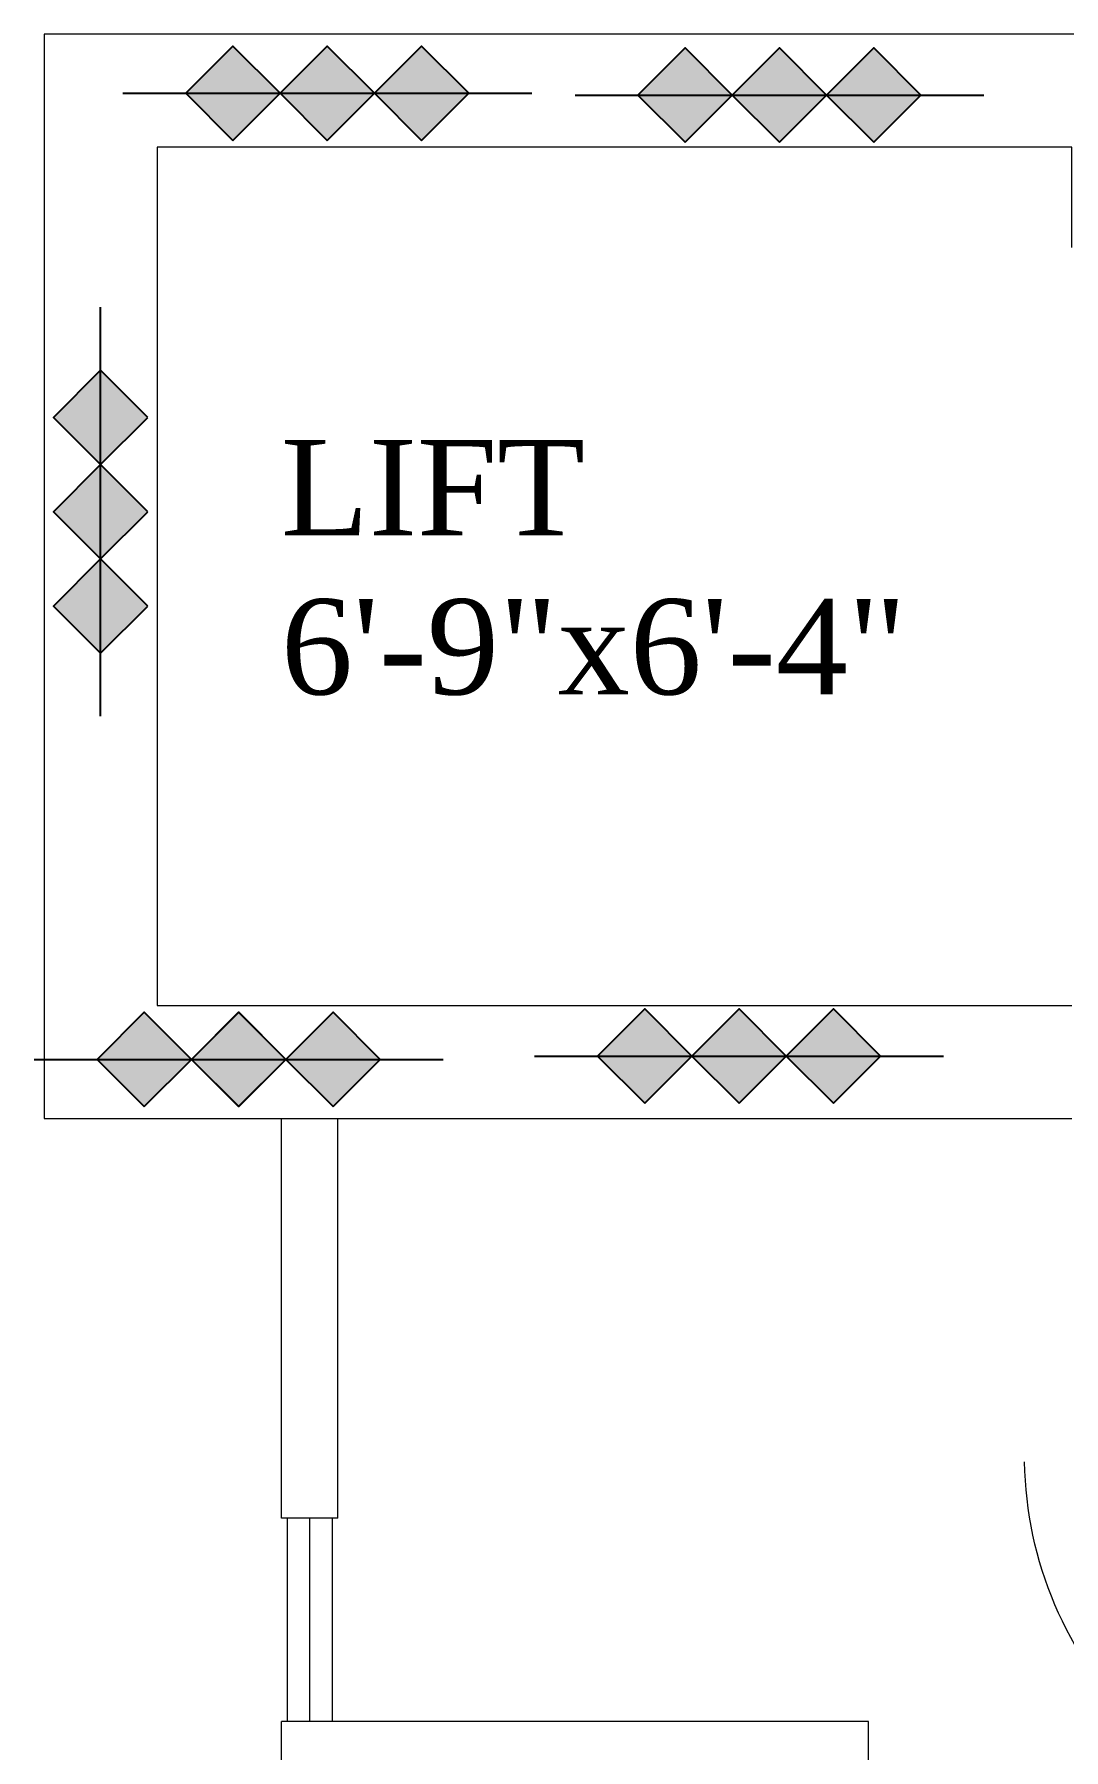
# Model space of a CAD drawing. Header units: inches. Extents: x -250485 to 735580, y -140410 to 288049.
# Drawn here: x 34067.2 to 34158.4, y 21544.6 to 21696.5 of the extents above; entities that cross this region are included whole.
import ezdxf

# ---------------------------------------------------------------- set-up
doc = ezdxf.new("R2010")
doc.units = ezdxf.units.IN
doc.header["$MEASUREMENT"] = 0
for name, color, linetype, lineweight in [('A stair', 210, 'Continuous', 0), ('DIM_WORKING', 7, 'Continuous', 0), ('DOOR', 222, 'Continuous', 0), ('Layer1', 134, 'Continuous', 0), ('wall', 7, 'Continuous', 0), ('WALL (I)', 7, 'Continuous', 0), ('window', 140, 'Continuous', 0)]:
    doc.layers.add(name, color=color, linetype=linetype, lineweight=lineweight)
doc.layers.add('fire rated wall', color=7, linetype='Continuous')
doc.styles.add('ARCH', font='times.ttf')

# ---------------------------------------------------------------- blocks, each defined once
blk = doc.blocks.new('30 door')
at = {"layer": 'DOOR'}
blk.add_lwpolyline([(-5, 28), (-5, 30), (0, 30), (0, 27.5), (-3.75, 27.5), (-3.75, 28), (-5, 28, 0.181643), (-22.32, 21.45), (-23.38, 20.38), (-5, 2), (-5, 0), (0, 0), (0, 2.5), (-3.75, 2.5), (-3.75, 2), (-5, 2), (-3.94, 3.06), (-22.32, 21.45), (-23.38, 20.38, 0.194724), (-31, 2.42, 0.196084)], format="xyb", dxfattribs=at)
blk = doc.blocks.new('bfg')
at = {"layer": 'fire rated wall'}
h = blk.add_hatch(color=1, dxfattribs=at)
h.dxf.hatch_style = 1
h.paths.add_polyline_path([(9432308.67, -5613534.51), (9432321.43, -5613547.26), (9432334.18, -5613534.51)])
h.paths.add_polyline_path([(9432334.18, -5613534.51), (9432321.43, -5613521.75), (9432308.67, -5613534.51)])
h.paths.add_polyline_path([(9432334.18, -5613534.51), (9432359.68, -5613534.51), (9432346.93, -5613521.75)])
h.paths.add_polyline_path([(9432334.18, -5613534.51), (9432346.93, -5613547.26), (9432359.68, -5613534.51)])
at = {"layer": 'fire rated wall', "color": 1, "elevation": 0}
for points in [[(9432321.43, -5613547.26), (9432334.18, -5613534.51), (9432321.43, -5613521.75), (9432308.67, -5613534.51)], [(9432346.93, -5613547.26), (9432359.68, -5613534.51), (9432346.93, -5613521.75), (9432334.18, -5613534.51)]]:
    blk.add_lwpolyline(points, close=True, dxfattribs=at)
blk.add_lwpolyline([(9432291.67, -5613534.51), (9432376.69, -5613534.51)], dxfattribs=at)
blk = doc.blocks.new('3HR RATE')
at = {"layer": 'fire rated wall', "xscale": 1.292997314696549, "yscale": 1.292997314696549, "zscale": 1.292997314696549}
for p in [(-12191616.17, 7245476.71), (-12191583.19, 7245476.71)]:
    blk.add_blockref('bfg', p, dxfattribs=at)

msp = doc.modelspace()

# ---------------------------------------------------------------- linework, layer by layer
at = {"layer": 'DIM_WORKING', "color": 7, "ltscale": 30}
for points in [[(34169.07, 21672.48), (34169.07, 21696.48), (34068.07, 21696.48), (34068.07, 21600.48), (34159.07, 21600.48)], [(34159.07, 21677.59), (34159.07, 21686.48), (34078.07, 21686.48), (34078.07, 21610.48), (34159.07, 21610.48)]]:
    msp.add_lwpolyline(points, dxfattribs=at)
at = {"layer": 'WALL (I)', "color": 7, "ltscale": 30}
for p, q in [((34089.07, 21565.09), (34089.07, 21600.48)), ((34094.07, 21565.09), (34094.07, 21600.48)), ((34094.07, 21565.09), (34089.07, 21565.09)), ((34141.07, 21547.09), (34089.07, 21547.09)), ((34089.07, 21516.09), (34089.07, 21547.09)), ((34141.07, 21542.09), (34141.07, 21547.09))]:
    msp.add_line(p, q, dxfattribs=at)
at = {"layer": 'window', "color": 7, "ltscale": 30}
for p, q in [((34089.57, 21565.09), (34089.57, 21547.09)), ((34091.57, 21565.09), (34091.57, 21547.09)), ((34093.57, 21565.09), (34093.57, 21547.09))]:
    msp.add_line(p, q, dxfattribs=at)

# ---------------------------------------------------------------- block references
at = {"layer": 'Layer1', "xscale": 0.2533935670508072, "yscale": 0.2533935670526262, "zscale": 0.2533935670521235}
for p in [(32982.49, 24936.81), (33022.54, 24936.65), (32974.64, 24851.26), (33018.96, 24851.56)]:
    msp.add_blockref('3HR RATE', p, dxfattribs=at)
at = {"layer": 'Layer1', "xscale": 0.2533935670508072, "yscale": 0.2533935670508072, "zscale": 0.2533935670521235, "rotation": 90}
msp.add_blockref('3HR RATE', (30827.51, 20543.56, 9.7), dxfattribs=at)
at = {"layer": 'wall', "color": 7, "xscale": -1.300000000000181, "yscale": 1.299999999999272, "zscale": 1.3, "rotation": 180}
msp.add_blockref('30 door', (34195.2, 21573.21), dxfattribs=at)

# ---------------------------------------------------------------- texts
at = {"layer": 'A stair', "color": 7, "ltscale": 30, "insert": (34089.03, 21660.56, 0), "char_height": 8.448, "width": 13.9397, "attachment_point": 1, "style": 'ARCH'}
msp.add_mtext('LIFT 6\'-9"x6\'-4"', dxfattribs=at)

doc.saveas('drawing.dxf')
